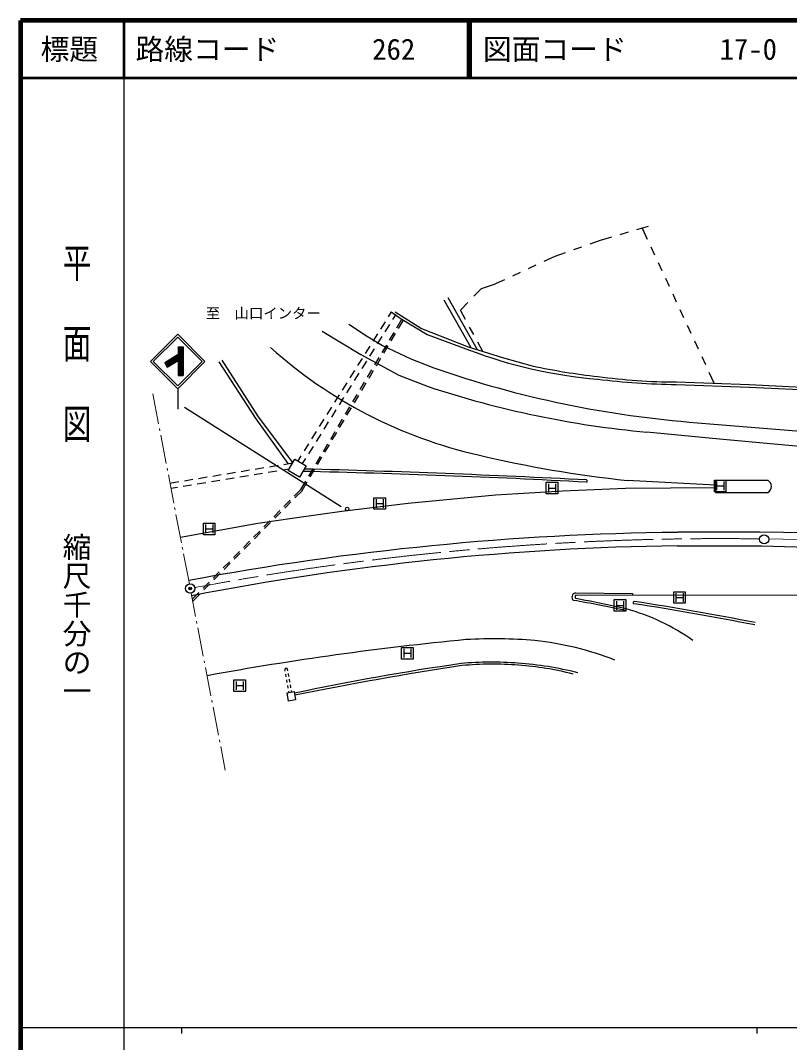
# Model space of a CAD drawing. Units: millimetres, scale not verified. Extents: x 40000 to 680000, y 20000 to 380000.
# Drawn here: x 40000 to 173684, y 202409 to 380000 of the extents above; entities that cross this region are included whole.
import ezdxf
from ezdxf.enums import TextEntityAlignment as Align

# ---------------------------------------------------------------- set-up
doc = ezdxf.new("R2010")
doc.units = ezdxf.units.MM
doc.header["$LTSCALE"] = 1000
doc.header["$PDMODE"] = 32
doc.header["$PDSIZE"] = 500
doc.linetypes.add('CHAIN', pattern=[18.5, 12, -1.5, 3.5, -1.5])
for name, color, linetype, lineweight in [('M-BGD', 7, 'Continuous', 25), ('M-BGD-HTXT', 7, 'Continuous', 13), ('M-BMK', 2, 'CHAIN', 13), ('M-BMK-SRVR', 3, 'Continuous', 25), ('M-STR-STRC', 7, 'Continuous', 25), ('M-STR-STRD', 7, 'Continuous', 25), ('M-TTL', 2, 'Continuous', 140), ('M-TTL-BAND', 7, 'Continuous', 25), ('M-TTL-LINE', 7, 'Continuous', 50)]:
    doc.layers.add(name, color=color, linetype=linetype, lineweight=lineweight)
for name, color, linetype in [('M-BGD-TXT', 7, 'Continuous'), ('M-OTRS', 6, 'Continuous'), ('M-TTL-TXT', 7, 'Continuous')]:
    doc.layers.add(name, color=color, linetype=linetype)
doc.styles.add('@ＭＳ ゴシック', font='')
doc.styles.add('ＭＳ ゴシック', font='')
doc.styles.get('@ＭＳ ゴシック').set_extended_font_data('@MS Gothic')
doc.styles.get('ＭＳ ゴシック').set_extended_font_data('MS Gothic')

msp = doc.modelspace()

# ---------------------------------------------------------------- hatches: boundary and pattern name
at = {"layer": 'M-STR-STRC'}
h = msp.add_hatch(dxfattribs=at)
h.set_pattern_fill('USER', color=256, style=0, pattern_type=2)
h.set_pattern_definition([(45, (582986, 444470), (-70.7128, 70.7128), []), (135, (582986, 444470), (-70.71634, -70.71634), [])])
h.paths.add_polyline_path([(65520, 319784), (65107, 320505), (67413, 321975), (67413, 323279), (68313, 323279), (68313, 318314), (67413, 318314), (67413, 320899)])

# ---------------------------------------------------------------- linework, layer by layer
at = {"layer": 'M-BGD'}
for p, q in [((144259, 342832), (145699, 343251)), ((147139, 343670), (149162, 344258)), ((148058, 343937), (148951, 342010)), ((138999, 341188), (140796, 341824)), ((140796, 341824), (142819, 342413)), ((132961, 339048), (134758, 339685)), ((136172, 340186), (137585, 340687)), ((149582, 340649), (150213, 339288)), ((128280, 336890), (129643, 337518)), ((131005, 338146), (132961, 339048)), ((150844, 337927), (151474, 336566)), ((125556, 335634), (126918, 336262)), ((120145, 333448), (122237, 334104)), ((122237, 334104), (124194, 335006)), ((152105, 335205), (152736, 333844)), ((118831, 332086), (120145, 333448)), ((153367, 332483), (153997, 331122)), ((113588, 331453), (118278, 323172)), ((114266, 331837), (119372, 322823)), ((116475, 329645), (117790, 331007)), ((104458, 329374), (103903, 328490)), ((105221, 328896), (104673, 328023)), ((117353, 328044), (116475, 329645)), ((154628, 329761), (155259, 328400)), ((103372, 327643), (102575, 326372)), ((104142, 327176), (103345, 325906)), ((105445, 326615), (106313, 328074)), ((105703, 326461), (106570, 327920)), ((155890, 327040), (156521, 325679)), ((102043, 325525), (101246, 324254)), ((102813, 325058), (102016, 323788)), ((104168, 324466), (104934, 325756)), ((104425, 324313), (105192, 325602)), ((118794, 325413), (118074, 326728)), ((100715, 323407), (99918, 322136)), ((102890, 322317), (103656, 323607)), ((103148, 322164), (103914, 323453)), ((120393, 322496), (119515, 324098)), ((157151, 324318), (157782, 322957)), ((101485, 322941), (100688, 321670)), ((101612, 320169), (102379, 321458)), ((158413, 321596), (159044, 320235)), ((99387, 321289), (98589, 320019)), ((100156, 320823), (99359, 319552)), ((101870, 320015), (102636, 321304)), ((98058, 319171), (97261, 317901)), ((98828, 318705), (98031, 317434)), ((100335, 318020), (101101, 319309)), ((100592, 317866), (101359, 319155)), ((159674, 318874), (160568, 316947)), ((96730, 317054), (95933, 315783)), ((97499, 316587), (96702, 315316)), ((99057, 315871), (99823, 317160)), ((99315, 315717), (100081, 317007)), ((95401, 314936), (94604, 313665)), ((96171, 314469), (95374, 313199)), ((97779, 313722), (98546, 315011)), ((98037, 313568), (98803, 314858)), ((94073, 312818), (93276, 311547)), ((96502, 311573), (97268, 312862)), ((96759, 311420), (97526, 312709)), ((94843, 312351), (94045, 311081)), ((92744, 310700), (91947, 309429)), ((93514, 310234), (92717, 308963)), ((95224, 309424), (95990, 310714)), ((95482, 309271), (96248, 310560)), ((91416, 308582), (90619, 307312)), ((92186, 308116), (91389, 306845)), ((93946, 307275), (94713, 308565)), ((94204, 307122), (94971, 308411)), ((90087, 306464), (89290, 305194)), ((90857, 305998), (90060, 304727)), ((92669, 305127), (93435, 306416)), ((92926, 304973), (93693, 306262)), ((88759, 304347), (88204, 303462)), ((89529, 303880), (88981, 303007)), ((91391, 302978), (92157, 304267)), ((91649, 302824), (92415, 304113)), ((80828, 302054), (82308, 302297)), ((83295, 302459), (84775, 302702)), ((85540, 301915), (86695, 302105)), ((85762, 302864), (87285, 303114)), ((90113, 300829), (90880, 302118)), ((90371, 300675), (91138, 301965)), ((68493, 300030), (69973, 300273)), ((70960, 300435), (72440, 300678)), ((73205, 299891), (74685, 300134)), ((73427, 300840), (74907, 301082)), ((75672, 300296), (77152, 300539)), ((75894, 301244), (77374, 301487)), ((78139, 300701), (79619, 300944)), ((78361, 301649), (79841, 301892)), ((80606, 301106), (82086, 301348)), ((83073, 301510), (84553, 301753)), ((65983, 299618), (67506, 299868)), ((66128, 298730), (67284, 298919)), ((68271, 299081), (69751, 299324)), ((70738, 299486), (72218, 299729)), ((88735, 298510), (87567, 297331)), ((88735, 298510), (89602, 299969)), ((88993, 298357), (89860, 299816)), ((86864, 296620), (85809, 295554)), ((88948, 298299), (87708, 297047)), ((85105, 294843), (84050, 293777)), ((87005, 296336), (85950, 295270)), ((83346, 293066), (82291, 292000)), ((85246, 294559), (84191, 293493)), ((81588, 291289), (80533, 290223)), ((83487, 292782), (82432, 291716)), ((79829, 289512), (78774, 288446)), ((81729, 291005), (80674, 289939)), ((78071, 287736), (77016, 286669)), ((79970, 289228), (78915, 288162)), ((76312, 285959), (75257, 284893)), ((78212, 287452), (77157, 286385)), ((74553, 284182), (73498, 283116)), ((76453, 285675), (75398, 284609)), ((72795, 282405), (71740, 281339)), ((74694, 283898), (73639, 282832)), ((71036, 280628), (69869, 279448)), ((72936, 282121), (71881, 281055)), ((71177, 280344), (69937, 279091)), ((86015, 266928), (85969, 267181)), ((86192, 265944), (86103, 266436)), ((86476, 267011), (86431, 267264)), ((86653, 266027), (86565, 266519)), ((86369, 264959), (86280, 265452)), ((86830, 265042), (86742, 265534)), ((86546, 263975), (86457, 264467)), ((86680, 263230), (86634, 263483)), ((87007, 264058), (86919, 264550)), ((87141, 263313), (87096, 263566))]:
    msp.add_line(p, q, dxfattribs=at)
for points in [[(104458, 329374), (106001, 328260), (110686, 325461), (118056, 322718)], [(105115, 329390), (109719, 326501), (117822, 323318), (123962, 321355), (128973, 319989)], [(86514, 303032), (80886, 310948), (74520, 320665)], [(87337, 303201), (81363, 311151), (75044, 320951)], [(153974, 316748), (166685, 316311), (179345, 315679), (182956, 315970), (185705, 316331)], [(154014, 317189), (166634, 316722), (179275, 316090), (182896, 316341), (185645, 316722)]]:
    msp.add_lwpolyline(points, dxfattribs=at)
for points in [[(87671, 303774), (89664, 302608), (88510, 300637), (86518, 301802)], [(87569, 263379), (87810, 261937), (86604, 261735), (86363, 263177)]]:
    msp.add_lwpolyline(points, close=True, dxfattribs=at)
for centre, radius, start, end in [((147170, 399716), 82318, 249.28735, 265.23261), ((151819, 424664), 107139, 257.68773, 263.86632), ((154397, 421200), 104012, 262.2504, 269.78947), ((155893, 444791), 128058, 263.01894, 269.14142), ((40803, -1579424), 1882110, 87.02748, 88.52216), ((55921, -1225621), 1527620, 86.9047, 88.75561), ((138361, 299962), 198, 283.83451, 77.32743), ((146681, 278843), 205, 86.66536, 256.1663), ((79267, -167620), 451728, 78.7092, 81.41583), ((79267, -167620), 451319, 78.7092, 81.41583), ((189005, -223478), 497046, 98.375, 101.77031), ((121809, 212348), 56160, 85.2486, 95.31251), ((122624, 210575), 57868, 75.75936, 86.19833), ((86202, 267213), 235, 12.47331, 187.91291), ((204037, -310268), 584718, 98.58612, 101.479), ((122129, 211215), 56938, 85.52866, 95.42972), ((122725, 214530), 53587, 75.60822, 85.88781)]:
    msp.add_arc(centre, radius, start, end, dxfattribs=at)
at = {"layer": 'M-BGD-HTXT'}
for p, q in [((64005, 309884), (63001, 315095)), ((64232, 308705), (64156, 309098)), ((65329, 303010), (64383, 307920)), ((65556, 301832), (65480, 302224)), ((66653, 296136), (65708, 301046)), ((66880, 294958), (66805, 295351)), ((67978, 289263), (67032, 294173)), ((68205, 288084), (68129, 288477)), ((69360, 282087), (68356, 287299)), ((70452, 276419), (69663, 280516)), ((70679, 275241), (70604, 275633)), ((71777, 269545), (70831, 274455)), ((72004, 268367), (71928, 268760)), ((73101, 262672), (72155, 267582)), ((73328, 261494), (73252, 261886)), ((74425, 255798), (73479, 260708)), ((74652, 254620), (74577, 255013)), ((75593, 249737), (74804, 253834))]:
    msp.add_line(p, q, dxfattribs=at)
at = {"layer": 'M-BMK'}
msp.add_line((70298, 281447), (73934, 282121), dxfattribs=at)
msp.add_lwpolyline([(170070, 289926), (182695, 289659), (207587, 288050), (244676, 285254), (260332, 284144), (268128, 283515)], dxfattribs=at)
msp.add_arc((161699, -204634), 494604, 89.21466, 100.22103, dxfattribs=at)
at = {"layer": 'M-BMK-SRVR'}
for centre in [(169274, 289840), (69512, 281302)]:
    msp.add_circle(centre, 800, dxfattribs=at)
at = {"layer": 'M-OTRS'}
msp.add_point((69512, 281302), dxfattribs=at)
at = {"layer": 'M-STR-STRC'}
for p, q in [((62593, 320741), (67331, 325479)), ((67331, 325479), (72068, 320741)), ((63088, 320741), (67331, 324984)), ((67331, 324984), (71573, 320741)), ((67413, 323279), (68313, 323279)), ((67413, 323279), (67413, 321975)), ((68313, 323279), (68313, 318314)), ((67413, 321975), (65107, 320505)), ((62593, 320741), (67331, 316003)), ((63088, 320741), (67331, 316498)), ((65107, 320505), (65520, 319784)), ((65520, 319784), (67413, 320899)), ((67331, 316498), (71573, 320741)), ((67331, 316003), (72068, 320741)), ((67413, 320899), (67413, 318314)), ((67413, 318314), (68313, 318314)), ((67331, 316003), (67331, 312448)), ((95733, 295511), (68542, 312726)), ((131383, 297758), (131383, 299758)), ((131383, 299758), (133383, 299758)), ((131758, 299508), (131758, 298008)), ((131758, 298758), (133008, 298758)), ((133008, 299508), (133008, 298008)), ((133383, 299758), (133383, 297758)), ((160623, 298115), (160623, 300115)), ((160623, 300115), (162623, 300115)), ((160998, 299865), (160998, 298365)), ((160998, 299115), (162248, 299115)), ((162248, 299865), (162248, 298365)), ((162623, 300115), (162623, 298115)), ((101429, 295073), (101429, 297073)), ((101429, 297073), (103429, 297073)), ((101804, 296823), (101804, 295323)), ((103054, 296823), (103054, 295323)), ((103429, 297073), (103429, 295073)), ((133383, 297758), (131383, 297758)), ((162623, 298115), (160623, 298115)), ((103429, 295073), (101429, 295073)), ((101804, 296073), (103054, 296073)), ((71817, 290650), (71817, 292650)), ((71817, 292650), (73817, 292650)), ((72192, 292400), (72192, 290900)), ((72192, 291650), (73442, 291650)), ((73442, 292400), (73442, 290900)), ((73817, 292650), (73817, 290650)), ((73817, 290650), (71817, 290650)), ((153561, 278736), (153561, 280736)), ((153561, 280736), (155561, 280736)), ((155561, 280736), (155561, 278736)), ((143211, 277363), (143211, 279363)), ((143211, 279363), (145211, 279363)), ((143586, 279113), (143586, 277613)), ((144836, 279113), (144836, 277613)), ((145211, 279363), (145211, 277363)), ((153936, 280486), (153936, 278986)), ((153936, 279736), (155186, 279736)), ((155186, 280486), (155186, 278986)), ((145211, 277363), (143211, 277363)), ((143586, 278363), (144836, 278363)), ((155561, 278736), (153561, 278736)), ((106251, 269049), (106251, 271049)), ((106251, 271049), (108251, 271049)), ((106626, 270799), (106626, 269299)), ((106626, 270049), (107876, 270049)), ((107876, 270799), (107876, 269299)), ((108251, 271049), (108251, 269049)), ((108251, 269049), (106251, 269049)), ((77115, 263420), (77115, 265420)), ((77115, 265420), (79115, 265420)), ((77490, 265170), (77490, 263670)), ((78740, 265170), (78740, 263670)), ((79115, 265420), (79115, 263420)), ((79115, 263420), (77115, 263420)), ((77490, 264420), (78740, 264420))]:
    msp.add_line(p, q, dxfattribs=at)
msp.add_circle((96784, 295102), 305, dxfattribs=at)
at = {"layer": 'M-STR-STRD'}
for p, q in [((160800, 299271), (145457, 300077)), ((160802, 300118), (160798, 298001)), ((160802, 300118), (169885, 300102)), ((160798, 298001), (169882, 297986)), ((136573, 280152), (180154, 280228)), ((145285, 277743), (145197, 277493))]:
    msp.add_line(p, q, dxfattribs=at)
for points in [[(97086, 327243), (100128, 325186), (102913, 323515), (107884, 321201), (111840, 319625)], [(92420, 326038), (99189, 321951), (105788, 318375), (110854, 316396)], [(157686, 310108), (185624, 307815), (192580, 307487), (199008, 307844), (205264, 308501), (209635, 308472)], [(209686, 303343), (183687, 305239), (161490, 307253), (148869, 308478)], [(67797, 290203), (81290, 292646), (87659, 293579), (95873, 294729), (107415, 296154), (122596, 297590), (134258, 298297), (145177, 298716), (160800, 298848)], [(209003, 289073), (180875, 290925), (168537, 291114), (154184, 291060)], [(154121, 288711), (168824, 288707), (182868, 288312), (212885, 286234)], [(136452, 280529), (146403, 280435), (146403, 280169)]]:
    msp.add_lwpolyline(points, dxfattribs=at)
for centre, radius, start, end in [((137528, 383503), 81010, 228.13937, 257.19035), ((171495, 491800), 182216, 250.89, 265.65375), ((164383, 478178), 170408, 251.69198, 264.77657), ((167639, 507440), 208547, 256.67306, 263.89421), ((169356, 299045), 1182, 296.37915, 63.41946), ((159852, -202041), 493133, 90.65859, 100.58786), ((160021, -182293), 471040, 90.7177, 101.04754), ((136600, 279800), 744, 101.51738, 228.97041), ((87850, 3621), 279812, 78.17359, 80.06795), ((136762, 279836), 369, 120.9411, 234.43555), ((106396, 110380), 171822, 76.91863, 79.89322), ((135922, 242849), 36129, 54.52578, 74.97996), ((168983, -262621), 537511, 95.49857, 100.34805), ((122289, 193742), 78822, 84.80857, 93.49927), ((124144, 220311), 52197, 68.43467, 84.19729)]:
    msp.add_arc(centre, radius, start, end, dxfattribs=at)
at = {"layer": 'M-TTL'}
for p, q in [((40000, 380000), (40000, 20000)), ((680000, 380000), (40000, 380000))]:
    msp.add_line(p, q, dxfattribs=at)
at = {"layer": 'M-TTL-BAND'}
for p, q in [((58000, 370000), (58000, 20000)), ((40000, 205000), (579000, 205000)), ((68000, 205000), (68000, 204000)), ((168000, 205000), (168000, 204000))]:
    msp.add_line(p, q, dxfattribs=at)
at = {"layer": 'M-TTL-LINE'}
for p, q in [((58000, 380000), (58000, 370000)), ((117750, 380000), (117750, 370000)), ((118250, 380000), (118250, 370000)), ((40000, 370000), (680000, 370000))]:
    msp.add_line(p, q, dxfattribs=at)

# ---------------------------------------------------------------- texts
at = {"layer": 'M-BGD-TXT', "style": 'ＭＳ ゴシック'}
msp.add_text('至\u3000山口インター', height=1833, dxfattribs=at).set_placement((82212, 327657), align=Align.BOTTOM_CENTER)
at = {"layer": 'M-TTL-BAND', "style": '@ＭＳ ゴシック', "width": 1.4}
msp.add_text('平  面  図', height=3666, rotation=270, dxfattribs=at).set_placement((49777, 306475), align=Align.MIDDLE_RIGHT)
at = {"layer": 'M-TTL-BAND', "style": '@ＭＳ ゴシック'}
msp.add_text('縮尺千分の一', height=3666, rotation=270, dxfattribs=at).set_placement((49777, 261030), align=Align.MIDDLE_RIGHT)
at = {"layer": 'M-TTL-TXT', "style": 'ＭＳ ゴシック'}
msp.add_text('標題', height=3666, dxfattribs=at).set_placement((48500, 375000), align=Align.MIDDLE_CENTER)
for s, p in [('路線コード', (60000, 375000)), ('262', (101142, 375000)), ('図面コード', (120380, 375000)), ('17-0', (161521, 375000))]:
    msp.add_text(s, height=3666, dxfattribs=at).set_placement(p, align=Align.MIDDLE_LEFT)

doc.saveas('drawing.dxf')
